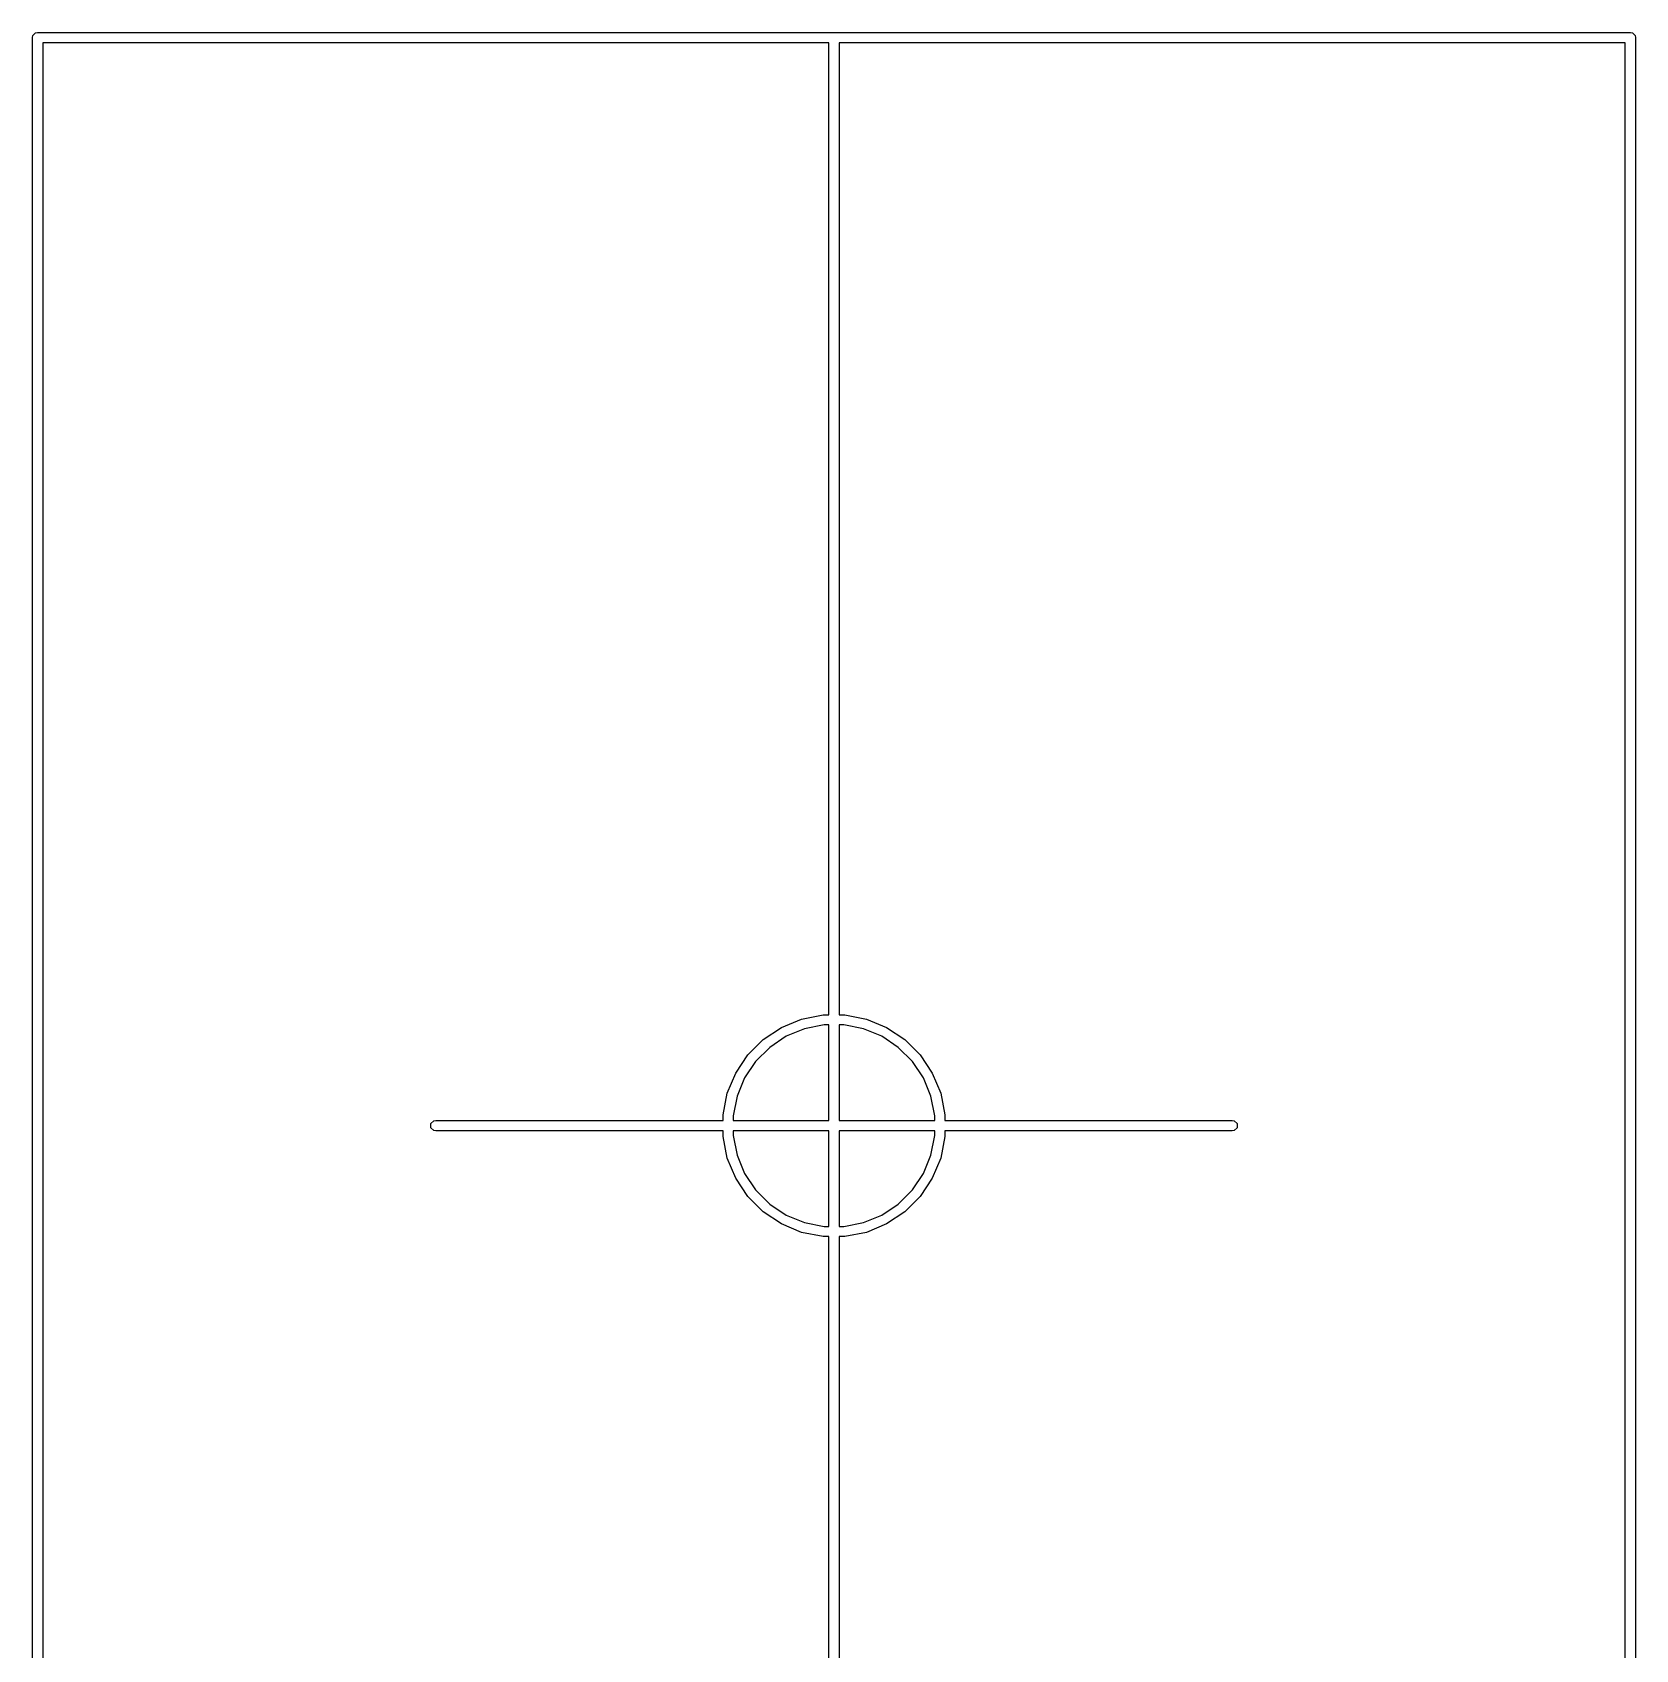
# Model space of a CAD drawing. Header units: millimetres. Extents: x 4 to 152, y 19 to 149.
# Drawn here: x 102.7 to 117.8, y 33.81 to 49.05 of the extents above; entities that cross this region are included whole.
import ezdxf

# ---------------------------------------------------------------- set-up
doc = ezdxf.new("R2010")
doc.units = ezdxf.units.MM
doc.layers.add('F.Silkscreen', color=41, linetype='CONTINUOUS', true_color=0xf2eda1)

msp = doc.modelspace()

# ---------------------------------------------------------------- linework, layer by layer
at = {"layer": 'F.Silkscreen', "linetype": 'CONTINUOUS'}
for p, q in [((102.7, 49), (102.703806, 49.019134)), ((102.7, 26), (102.7, 49)), ((102.703806, 49.019134), (102.730866, 49.046194)), ((102.730866, 49.046194), (102.75, 49.05)), ((102.75, 49.05), (117.75, 49.05)), ((102.8, 48.95), (102.8, 26.05)), ((110.2, 48.95), (102.8, 48.95)), ((110.2, 39.794944), (110.2, 48.95)), ((110.3, 48.95), (110.3, 39.794944)), ((117.7, 48.95), (110.3, 48.95)), ((117.7, 26.05), (117.7, 48.95)), ((117.75, 49.05), (117.769134, 49.046194)), ((117.769134, 49.046194), (117.796194, 49.019134)), ((117.796194, 49.019134), (117.8, 49)), ((117.8, 49), (117.8, 26)), ((109.945201, 39.754787), (110.147082, 39.794944)), ((110.147082, 39.794944), (110.2, 39.794944)), ((110.3, 39.794944), (110.352918, 39.794944)), ((110.352918, 39.794944), (110.554799, 39.754787)), ((109.583887, 39.561661), (109.755033, 39.676017)), ((109.755033, 39.676017), (109.945201, 39.754787)), ((109.972895, 39.663492), (109.800006, 39.591879)), ((110.156433, 39.7), (109.972895, 39.663492)), ((110.2, 39.7), (110.156433, 39.7)), ((110.2, 38.8), (110.2, 39.7)), ((110.343567, 39.7), (110.3, 39.7)), ((110.3, 39.7), (110.3, 38.8)), ((110.527105, 39.663492), (110.343567, 39.7)), ((110.699994, 39.591879), (110.527105, 39.663492)), ((110.554799, 39.754787), (110.744967, 39.676017)), ((110.744967, 39.676017), (110.916113, 39.561661)), ((109.438339, 39.416113), (109.583887, 39.561661)), ((109.64441, 39.487913), (109.512087, 39.35559)), ((109.800006, 39.591879), (109.64441, 39.487913)), ((110.85559, 39.487913), (110.699994, 39.591879)), ((110.987913, 39.35559), (110.85559, 39.487913)), ((110.916113, 39.561661), (111.061661, 39.416113)), ((109.323983, 39.244967), (109.438339, 39.416113)), ((109.512087, 39.35559), (109.408121, 39.199994)), ((111.091879, 39.199994), (110.987913, 39.35559)), ((111.061661, 39.416113), (111.176017, 39.244967)), ((109.245213, 39.054799), (109.323983, 39.244967)), ((109.408121, 39.199994), (109.336508, 39.027105)), ((111.163492, 39.027105), (111.091879, 39.199994)), ((111.176017, 39.244967), (111.254787, 39.054799)), ((109.205056, 38.852918), (109.245213, 39.054799)), ((109.336508, 39.027105), (109.3, 38.843567)), ((111.2, 38.843567), (111.163492, 39.027105)), ((111.254787, 39.054799), (111.294944, 38.852918)), ((109.205056, 38.843567), (109.205056, 38.852918)), ((111.294944, 38.852918), (111.294944, 38.8)), ((106.453806, 38.769134), (106.480866, 38.796194)), ((106.453806, 38.730866), (106.453806, 38.769134)), ((106.480866, 38.703806), (106.453806, 38.730866)), ((106.480866, 38.796194), (106.5, 38.8)), ((106.5, 38.7), (106.480866, 38.703806)), ((106.5, 38.8), (109.205056, 38.8)), ((109.205056, 38.7), (106.5, 38.7)), ((109.205056, 38.8), (109.205056, 38.843567)), ((109.205056, 38.647082), (109.205056, 38.7)), ((109.3, 38.843567), (109.3, 38.8)), ((109.3, 38.8), (110.2, 38.8)), ((109.3, 38.7), (109.3, 38.656433)), ((110.2, 38.7), (109.3, 38.7)), ((110.2, 37.8), (110.2, 38.7)), ((110.3, 38.8), (111.2, 38.8)), ((110.3, 38.7), (110.3, 37.8)), ((111.2, 38.7), (110.3, 38.7)), ((111.2, 38.8), (111.2, 38.843567)), ((111.2, 38.656433), (111.2, 38.7)), ((111.294944, 38.8), (114, 38.8)), ((114, 38.7), (111.294944, 38.7)), ((111.294944, 38.7), (111.294944, 38.647082)), ((114, 38.8), (114.019134, 38.796194)), ((114.019134, 38.703806), (114, 38.7)), ((114.019134, 38.796194), (114.046194, 38.769134)), ((114.046194, 38.730866), (114.019134, 38.703806)), ((114.046194, 38.769134), (114.046194, 38.730866)), ((109.245213, 38.445201), (109.205056, 38.647082)), ((109.3, 38.656433), (109.336508, 38.472895)), ((111.163492, 38.472895), (111.2, 38.656433)), ((111.294944, 38.647082), (111.254787, 38.445201)), ((109.323983, 38.255033), (109.245213, 38.445201)), ((109.336508, 38.472895), (109.408121, 38.300006)), ((111.091879, 38.300006), (111.163492, 38.472895)), ((111.254787, 38.445201), (111.176017, 38.255033)), ((109.438339, 38.083887), (109.323983, 38.255033)), ((109.408121, 38.300006), (109.512087, 38.14441)), ((110.987913, 38.14441), (111.091879, 38.300006)), ((111.176017, 38.255033), (111.061661, 38.083887)), ((109.512087, 38.14441), (109.64441, 38.012087)), ((110.85559, 38.012087), (110.987913, 38.14441)), ((109.583887, 37.938339), (109.438339, 38.083887)), ((109.755033, 37.823983), (109.583887, 37.938339)), ((109.64441, 38.012087), (109.800006, 37.908121)), ((110.699994, 37.908121), (110.85559, 38.012087)), ((110.916113, 37.938339), (110.744967, 37.823983)), ((111.061661, 38.083887), (110.916113, 37.938339)), ((109.945201, 37.745213), (109.755033, 37.823983)), ((109.800006, 37.908121), (109.972895, 37.836508)), ((109.972895, 37.836508), (110.156433, 37.8)), ((110.156433, 37.8), (110.2, 37.8)), ((110.3, 37.8), (110.343567, 37.8)), ((110.343567, 37.8), (110.527105, 37.836508)), ((110.527105, 37.836508), (110.699994, 37.908121)), ((110.744967, 37.823983), (110.554799, 37.745213)), ((110.147082, 37.705056), (109.945201, 37.745213)), ((110.2, 37.705056), (110.147082, 37.705056)), ((110.2, 26.05), (110.2, 37.705056)), ((110.352918, 37.705056), (110.3, 37.705056)), ((110.3, 37.705056), (110.3, 26.05)), ((110.554799, 37.745213), (110.352918, 37.705056))]:
    msp.add_line(p, q, dxfattribs=at)

doc.saveas('drawing.dxf')
